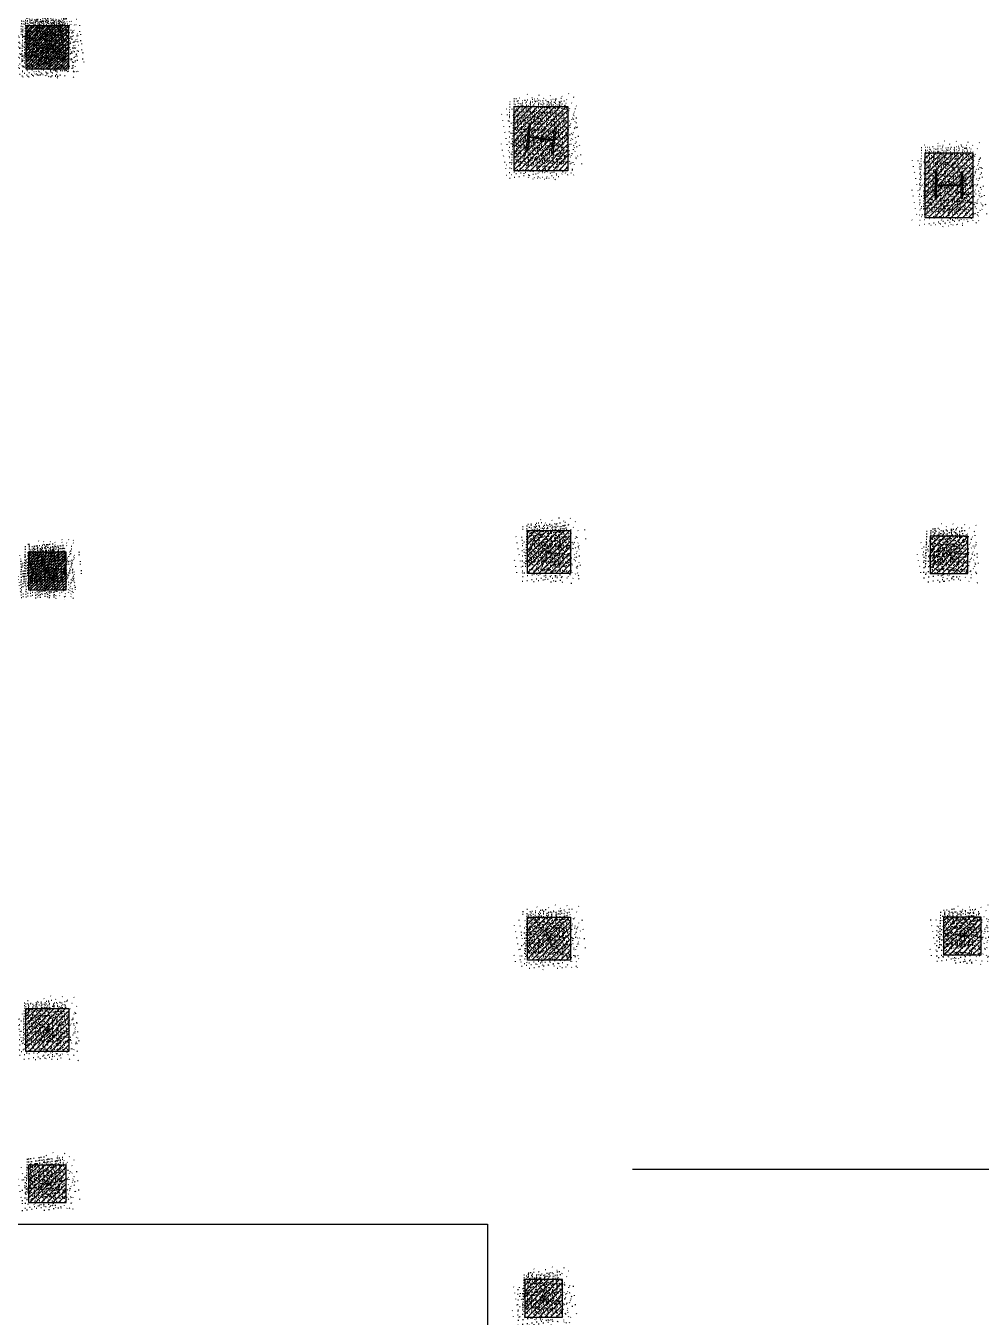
# Model space of a CAD drawing. Header units: inches. Extents: x 600420258 to 600616080, y 3473199424 to 3473292379.
# Drawn here: x 600472686 to 600490486, y 3473213471 to 3473237518 of the extents above; entities that cross this region are included whole.
import ezdxf
from ezdxf.xclip import XClip

# ---------------------------------------------------------------- set-up
doc = ezdxf.new("R2010")
doc.units = ezdxf.units.IN
doc.header["$MEASUREMENT"] = 0
doc.header["$XCLIPFRAME"] = 2
for name, color, linetype in [('SX-MALL-WALL-L-1F~2F$0$S-COLU', 30, 'Continuous'), ('SX-MALL-WALL-L-1F~2F$0$S-PATT-WALL', 83, 'Continuous'), ('SX-MALL-WALL-L-1F~2F$0$S-STEL', 111, 'Continuous'), ('SX-MALL-WALL-L-1F~2F$0$单形心', 4, 'Continuous')]:
    doc.layers.add(name, color=color, linetype=linetype)
pattern_1 = [(24.56816131876918, (600332848.5159376, 3473133887.589986), (-31.18316060756021, 68.21004687377882), []), (29.56816131876925, (600332848.5159376, 3473133887.589986), (97.53445422577846, -46.37920049590846), [11.24999999999976, -123.7499999999981]), (334.5681613187692, (600332848.5159376, 3473133887.589986), (19.8843977583576, 112.9961142864107), [8.999999999999757, -98.99999999999805]), (80.01956131876923, (600332856.6438087, 3473133883.725054), (117.4189029535321, 66.61682170576017), [9.5610285, -105.1713168]), (25.75236131876918, (600332858.9887226, 3473133915.702631), (141.3476152674957, -79.15081590010527), [16.87499999999999, -185.6249999999999]), (76.20376131876925, (600332870.7676862, 3473133909.106722), (182.3878362713222, 87.98253900728308), [14.3415432, -157.75695]), (330.7523613187692, (600332858.9887226, 3473133915.702631), (182.3877676118969, 87.98268144025063), [13.5, -148.4999999999999]), (0.5681613187692685, (600332870.4268485, 3473133903.438077), (62.82047321120105, -87.84980446922418), [11.25, -123.75]), (305.5681613187692, (600332870.4268485, 3473133903.438077), (72.17288940056437, 89.18848105901375), [8.999999999999998, -98.99999999999999]), (51.01956131876926, (600332875.6618834, 3473133896.117257), (134.9933625470349, 1.33857134020591), [9.5610285, -105.1713168]), (17.06816131876921, (600332848.5159376, 3473133887.589986), (19.14085714793764, 46.1558949392409), [0.7499999999999999, -97.79999999999998, 0.7499999999999999, -100.5, 0.7499999999999999, -99.37499999999999]), (347.0681613187692, (600332848.5159376, 3473133887.589986), (57.63084699394109, 41.66442757030211), [0.7499999999999999, -57.29999999999999, 0.7499999999999999, -95.54999999999998, 0.7499999999999999, -37.87499999999999]), (307.0681613187692, (600332817.170339, 3473133899.267141), (73.85474001336533, -31.12342331039777), [0.7499999999999849, -37.49999999999903, 0.7499999999999849, -116.9999999999981, 0.7499999999999849, -155.2499999999961]), (297.0681613187692, (600332803.1140169, 3473133904.503534), (87.2164167648191, -16.46683781742514), [0.7499999999999999, -48.74999999999999, 0.7499999999999999, -77.69999999999997, 0.7499999999999999, -110.25])]

# ---------------------------------------------------------------- blocks, each defined once
blk = doc.blocks.new('SX-MALL-WALL-L-1F~2F$0$BANWANG_XINGXIN')
at = {"color": 0}
for points in [[(0.7071067811865476, 0.7071067811865475), (-0.7071067811865477, -0.7071067811865475)], [(-0.7071067811865475, 0.7071067811865476), (0.7071067811865474, -0.7071067811865477)]]:
    blk.add_lwpolyline(points, dxfattribs=at)
blk = doc.blocks.new('SX-MALL-WALL-L-1F~2F')
at = {"layer": 'SX-MALL-WALL-L-1F~2F$0$S-PATT-WALL'}
h = blk.add_hatch(dxfattribs=at)
h.set_pattern_fill('钢筋混凝土', color=256, scale=15, pattern_type=2)
h.set_pattern_definition([(24.56816131876918, (600332419.1317552, 3473132734.971566), (-31.18316060756021, 68.21004687377882), []), (29.56816131876925, (600332419.1317552, 3473132734.971566), (97.53445422577846, -46.37920049590846), [11.25, -123.75]), (334.5681613187692, (600332419.1317552, 3473132734.971566), (19.88439775835759, 112.9961142864107), [9, -99]), (80.01956131876923, (600332427.2596264, 3473132731.106633), (117.4189029535321, 66.61682170576017), [9.5610285, -105.1713168]), (25.75236131876919, (600332429.6045402, 3473132763.08421), (141.3476152674957, -79.15081590010527), [16.87499999999951, -185.6249999999961]), (76.20376131876925, (600332441.3835039, 3473132756.488301), (182.3878362713222, 87.98253900728311), [14.3415432, -157.75695]), (330.7523613187692, (600332429.6045402, 3473132763.08421), (182.387767611897, 87.98268144025062), [13.49999999999975, -148.4999999999961]), (0.5681613187692669, (600332441.0426662, 3473132750.819656), (62.82047321120105, -87.84980446922418), [11.25, -123.75]), (305.5681613187692, (600332441.0426662, 3473132750.819656), (72.17288940056439, 89.18848105901375), [9, -99]), (51.01956131876926, (600332446.2777009, 3473132743.498836), (134.9933625470349, 1.33857134020591), [9.5610285, -105.1713168]), (17.06816131876921, (600332419.1317552, 3473132734.971566), (19.14085714793764, 46.15589493924091), [0.75, -97.8, 0.75, -100.5, 0.75, -99.375]), (347.0681613187692, (600332419.1317552, 3473132734.971566), (57.63084699394109, 41.66442757030211), [0.75, -57.3, 0.75, -95.55, 0.75, -37.875]), (307.0681613187692, (600332387.7861568, 3473132746.648721), (73.85474001336534, -31.12342331039777), [0.75, -37.5, 0.75, -117, 0.75, -155.25]), (297.0681613187692, (600332373.7298346, 3473132751.885113), (87.2164167648191, -16.46683781742514), [0.75, -48.75, 0.75, -77.69999999999999, 0.75, -110.25])])
h.paths.add_polyline_path([(600292039.7285115, 3473132123.030903), (600292319.0027766, 3473132872.70142), (600291569.3322592, 3473133151.975685), (600291290.0579939, 3473132402.305168)])
h = blk.add_hatch(dxfattribs=at)
h.set_pattern_fill('钢筋混凝土', color=256, scale=15, pattern_type=2)
h.set_pattern_definition(pattern_1)
h.paths.add_polyline_path([(600292039.7285113, 3473132123.030903), (600292319.0027766, 3473132872.701421), (600291569.3322592, 3473133151.975686), (600291290.0579938, 3473132402.305168)])
h = blk.add_hatch(dxfattribs=at)
h.set_pattern_fill('钢筋混凝土', color=256, scale=15, pattern_type=2)
h.set_pattern_definition([(24.56816131876918, (600332801.6615303, 3473133905.044628), (-31.18316060756021, 68.21004687377882), []), (29.56816131876925, (600332801.6615303, 3473133905.044628), (97.53445422577846, -46.37920049590846), [11.24999999999975, -123.749999999998]), (334.5681613187692, (600332801.6615303, 3473133905.044628), (19.8843977583576, 112.9961142864107), [8.999999999999755, -98.99999999999804]), (80.01956131876923, (600332809.7894014, 3473133901.179696), (117.4189029535321, 66.61682170576017), [9.5610285, -105.1713168]), (25.75236131876918, (600332812.1343153, 3473133933.157272), (141.3476152674957, -79.15081590010527), [16.87499999999999, -185.6249999999999]), (76.20376131876925, (600332823.9132789, 3473133926.561364), (182.3878362713222, 87.98253900728308), [14.3415432, -157.75695]), (330.7523613187692, (600332812.1343153, 3473133933.157272), (182.3877676118969, 87.98268144025063), [13.5, -148.4999999999999]), (0.5681613187692685, (600332823.5724412, 3473133920.892719), (62.82047321120105, -87.84980446922418), [11.25, -123.75]), (305.5681613187692, (600332823.5724412, 3473133920.892719), (72.17288940056437, 89.18848105901375), [8.999999999999998, -98.99999999999999]), (51.01956131876926, (600332828.807476, 3473133913.571899), (134.9933625470349, 1.33857134020591), [9.5610285, -105.1713168]), (17.06816131876921, (600332801.6615303, 3473133905.044628), (19.14085714793764, 46.1558949392409), [0.7499999999999999, -97.79999999999998, 0.7499999999999999, -100.5, 0.7499999999999999, -99.37499999999999]), (347.0681613187692, (600332801.6615303, 3473133905.044628), (57.63084699394109, 41.66442757030211), [0.7499999999999999, -57.29999999999999, 0.7499999999999999, -95.54999999999998, 0.7499999999999999, -37.87499999999999]), (307.0681613187692, (600332770.3159317, 3473133916.721783), (73.85474001336533, -31.12342331039777), [0.7499999999999848, -37.49999999999903, 0.7499999999999848, -116.9999999999981, 0.7499999999999848, -155.2499999999961]), (297.0681613187692, (600332756.2596096, 3473133921.958176), (87.2164167648191, -16.46683781742514), [0.7499999999999999, -48.74999999999999, 0.7499999999999999, -77.69999999999997, 0.7499999999999999, -110.25])])
h.paths.add_polyline_path([(600299573.0564048, 3473128569.226267), (600300510.1445487, 3473128220.133436), (600300091.233151, 3473127095.627661), (600299154.1450073, 3473127444.720491)])
h = blk.add_hatch(dxfattribs=at)
h.set_pattern_fill('钢筋混凝土', color=256, scale=15, pattern_type=2)
h.set_pattern_definition([(24.56816128167565, (600321560.2021415, 3473141614.162301), (-31.1831605634007, 68.21004689396696), []), (29.56816128167563, (600321560.2021415, 3473141614.162301), (97.53445419575236, -46.37920055905273), [11.25, -123.75]), (334.5681612816756, (600321560.2021415, 3473141614.162301), (19.88439783151182, 112.9961142735374), [9, -99]), (80.01956128167562, (600321568.3300127, 3473141610.297369), (117.4189029966602, 66.61682162974262), [9.561028499999756, -105.171316799998]), (25.75236128167566, (600321570.6749265, 3473141642.274945), (141.347615216253, -79.1508159916144), [16.875, -185.625]), (76.20376128167564, (600321582.4538902, 3473141635.679037), (182.3878363282824, 87.98253888920438), [14.3415432, -157.75695]), (330.7523612816757, (600321570.6749265, 3473141642.274945), (182.3877676688574, 87.98268132217193), [13.5, -148.5]), (0.5681612816756587, (600321582.1130525, 3473141630.010392), (62.82047315432666, -87.84980450989445), [11.25, -123.75]), (305.5681612816756, (600321582.1130525, 3473141630.010392), (72.17288945830543, 89.18848101228869), [9, -99]), (51.01956128167564, (600321587.3480872, 3473141622.689571), (134.9933625479015, 1.338571252810574), [9.5610285, -105.1713168]), (17.06816128167568, (600321560.2021415, 3473141614.162301), (19.14085717781919, 46.15589492684903), [0.75, -97.8, 0.75, -100.5, 0.75, -99.375]), (347.0681612816757, (600321560.2021415, 3473141614.162301), (57.63084702091484, 41.66442753299162), [0.75, -57.3, 0.75, -95.55, 0.75, -37.875]), (307.0681612816757, (600321528.8565431, 3473141625.839456), (73.8547399932159, -31.12342335821168), [0.75, -37.5, 0.75, -117, 0.75, -155.25]), (297.0681612816757, (600321514.8002208, 3473141631.075849), (87.2164167541584, -16.46683787388947), [0.75, -48.75, 0.75, -77.69999999999999, 0.75, -110.25])])
h.paths.add_polyline_path([(600306862.4968268, 3473123644.599838), (600307281.4082245, 3473124769.105615), (600306438.0288928, 3473125083.289163), (600306019.1174951, 3473123958.783388)])
h = blk.add_hatch(dxfattribs=at)
h.set_pattern_fill('钢筋混凝土', color=256, scale=15, pattern_type=2)
h.set_pattern_definition([(24.56816131876918, (600332726.3334522, 3473133559.609151), (-31.18316060756021, 68.21004687377882), []), (29.56816131876925, (600332726.3334522, 3473133559.609151), (97.53445422577846, -46.37920049590846), [11.25, -123.75]), (334.5681613187692, (600332726.3334522, 3473133559.609151), (19.88439775835759, 112.9961142864107), [9, -99]), (80.01956131876923, (600332734.4613234, 3473133555.744218), (117.4189029535321, 66.61682170576017), [9.5610285, -105.1713168]), (25.75236131876919, (600332736.8062372, 3473133587.721795), (141.3476152674957, -79.15081590010527), [16.87499999999951, -185.624999999996]), (76.20376131876925, (600332748.5852009, 3473133581.125886), (182.3878362713222, 87.98253900728311), [14.3415432, -157.75695]), (330.7523613187692, (600332736.8062372, 3473133587.721795), (182.387767611897, 87.98268144025062), [13.49999999999975, -148.499999999996]), (0.5681613187692669, (600332748.2443632, 3473133575.457242), (62.82047321120105, -87.84980446922418), [11.25, -123.75]), (305.5681613187692, (600332748.2443632, 3473133575.457242), (72.17288940056439, 89.18848105901375), [9, -99]), (51.01956131876926, (600332753.4793979, 3473133568.136421), (134.9933625470349, 1.33857134020591), [9.5610285, -105.1713168]), (17.06816131876921, (600332726.3334522, 3473133559.609151), (19.14085714793764, 46.15589493924091), [0.75, -97.8, 0.75, -100.5, 0.75, -99.375]), (347.0681613187692, (600332726.3334522, 3473133559.609151), (57.63084699394109, 41.66442757030211), [0.75, -57.3, 0.75, -95.55, 0.75, -37.875]), (307.0681613187692, (600332694.9878538, 3473133571.286306), (73.85474001336534, -31.12342331039777), [0.75, -37.5, 0.75, -117, 0.75, -155.25]), (297.0681613187692, (600332680.9315315, 3473133576.522698), (87.2164167648191, -16.46683781742514), [0.75, -48.75, 0.75, -77.69999999999999, 0.75, -110.25])])
h.paths.add_polyline_path([(600288606.5348943, 3473123050.358087), (600288850.8998764, 3473123706.31979), (600288194.9381735, 3473123950.684772), (600287950.5731914, 3473123294.723069)])
h = blk.add_hatch(dxfattribs=at)
h.set_pattern_fill('钢筋混凝土', color=256, scale=15, pattern_type=2)
h.set_pattern_definition([(24.56816131876918, (600332743.788088, 3473133606.463542), (-31.18316060756021, 68.21004687377882), []), (29.56816131876925, (600332743.788088, 3473133606.463542), (97.53445422577846, -46.37920049590846), [11.24999999999975, -123.749999999998]), (334.5681613187692, (600332743.788088, 3473133606.463542), (19.8843977583576, 112.9961142864107), [8.999999999999755, -98.99999999999804]), (80.01956131876923, (600332751.9159591, 3473133602.59861), (117.4189029535321, 66.61682170576017), [9.5610285, -105.1713168]), (25.75236131876918, (600332754.260873, 3473133634.576187), (141.3476152674957, -79.15081590010527), [16.87499999999999, -185.6249999999999]), (76.20376131876925, (600332766.0398366, 3473133627.980278), (182.3878362713222, 87.98253900728308), [14.3415432, -157.75695]), (330.7523613187692, (600332754.260873, 3473133634.576187), (182.3877676118969, 87.98268144025063), [13.5, -148.4999999999999]), (0.5681613187692685, (600332765.6989989, 3473133622.311633), (62.82047321120105, -87.84980446922418), [11.25, -123.75]), (305.5681613187692, (600332765.6989989, 3473133622.311633), (72.17288940056437, 89.18848105901375), [8.999999999999998, -98.99999999999999]), (51.01956131876926, (600332770.9340338, 3473133614.990813), (134.9933625470349, 1.33857134020591), [9.5610285, -105.1713168]), (17.06816131876921, (600332743.788088, 3473133606.463542), (19.14085714793764, 46.1558949392409), [0.7499999999999999, -97.79999999999998, 0.7499999999999999, -100.5, 0.7499999999999999, -99.37499999999999]), (347.0681613187692, (600332743.788088, 3473133606.463542), (57.63084699394109, 41.66442757030211), [0.7499999999999999, -57.29999999999999, 0.7499999999999999, -95.54999999999998, 0.7499999999999999, -37.87499999999999]), (307.0681613187692, (600332712.4424894, 3473133618.140697), (73.85474001336533, -31.12342331039777), [0.7499999999999848, -37.49999999999903, 0.7499999999999848, -116.9999999999981, 0.7499999999999848, -155.2499999999961]), (297.0681613187692, (600332698.3861673, 3473133623.37709), (87.2164167648191, -16.46683781742514), [0.7499999999999999, -48.74999999999999, 0.7499999999999999, -77.69999999999997, 0.7499999999999999, -110.25])])
h.paths.add_polyline_path([(600288606.5348945, 3473123050.358088), (600288850.8998764, 3473123706.31979), (600288194.9381734, 3473123950.684772), (600287950.5731913, 3473123294.72307)])
h = blk.add_hatch(dxfattribs=at)
h.set_pattern_fill('钢筋混凝土', color=256, scale=15, pattern_type=2)
h.set_pattern_definition([(24.56816128167565, (600321561.9476058, 3473141618.847742), (-31.1831605634007, 68.21004689396696), []), (29.56816128167563, (600321561.9476058, 3473141618.847742), (97.53445419575236, -46.37920055905273), [11.25, -123.75]), (334.5681612816756, (600321561.9476058, 3473141618.847742), (19.88439783151182, 112.9961142735374), [9, -99]), (80.01956128167562, (600321570.075477, 3473141614.982809), (117.4189029966602, 66.61682162974262), [9.561028499999757, -105.1713167999981]), (25.75236128167566, (600321572.4203908, 3473141646.960386), (141.347615216253, -79.1508159916144), [16.875, -185.625]), (76.20376128167564, (600321584.1993545, 3473141640.364477), (182.3878363282824, 87.98253888920438), [14.3415432, -157.75695]), (330.7523612816757, (600321572.4203908, 3473141646.960386), (182.3877676688574, 87.98268132217193), [13.5, -148.5]), (0.5681612816756587, (600321583.8585168, 3473141634.695832), (62.82047315432666, -87.84980450989445), [11.25, -123.75]), (305.5681612816756, (600321583.8585168, 3473141634.695832), (72.17288945830543, 89.18848101228869), [9, -99]), (51.01956128167564, (600321589.0935515, 3473141627.375012), (134.9933625479015, 1.338571252810574), [9.5610285, -105.1713168]), (17.06816128167568, (600321561.9476058, 3473141618.847742), (19.14085717781919, 46.15589492684903), [0.75, -97.8, 0.75, -100.5, 0.75, -99.375]), (347.0681612816757, (600321561.9476058, 3473141618.847742), (57.63084702091484, 41.66442753299162), [0.75, -57.3, 0.75, -95.55, 0.75, -37.875]), (307.0681612816757, (600321530.6020074, 3473141630.524897), (73.8547399932159, -31.12342335821168), [0.75, -37.5, 0.75, -117, 0.75, -155.25]), (297.0681612816757, (600321516.5456852, 3473141635.761289), (87.2164167541584, -16.46683787388947), [0.75, -48.75, 0.75, -77.69999999999999, 0.75, -110.25])])
h.paths.add_polyline_path([(600297049.4950687, 3473121078.956692), (600297799.1655859, 3473120799.682428), (600297519.8913212, 3473120050.011911), (600296770.2208036, 3473120329.286178)])
h = blk.add_hatch(dxfattribs=at)
h.set_pattern_fill('钢筋混凝土', color=256, scale=15, pattern_type=2)
h.set_pattern_definition([(24.56816131876918, (600332935.7891504, 3473134121.862035), (-31.18316060756021, 68.21004687377882), []), (29.56816131876925, (600332935.7891504, 3473134121.862035), (97.53445422577846, -46.37920049590846), [11.25, -123.75]), (334.5681613187692, (600332935.7891504, 3473134121.862035), (19.88439775835759, 112.9961142864107), [9, -99]), (80.01956131876923, (600332943.9170215, 3473134117.997102), (117.4189029535321, 66.61682170576017), [9.5610285, -105.1713168]), (25.75236131876919, (600332946.2619354, 3473134149.974679), (141.3476152674957, -79.15081590010527), [16.87499999999951, -185.624999999996]), (76.20376131876925, (600332958.040899, 3473134143.37877), (182.3878362713222, 87.98253900728311), [14.3415432, -157.75695]), (330.7523613187692, (600332946.2619354, 3473134149.974679), (182.387767611897, 87.98268144025062), [13.49999999999975, -148.499999999996]), (0.5681613187692669, (600332957.7000613, 3473134137.710125), (62.82047321120105, -87.84980446922418), [11.25, -123.75]), (305.5681613187692, (600332957.7000613, 3473134137.710125), (72.17288940056439, 89.18848105901375), [9, -99]), (51.01956131876926, (600332962.935096, 3473134130.389305), (134.9933625470349, 1.33857134020591), [9.5610285, -105.1713168]), (17.06816131876921, (600332935.7891504, 3473134121.862035), (19.14085714793764, 46.15589493924091), [0.75, -97.8, 0.75, -100.5, 0.75, -99.375]), (347.0681613187692, (600332935.7891504, 3473134121.862035), (57.63084699394109, 41.66442757030211), [0.75, -57.3, 0.75, -95.55, 0.75, -37.875]), (307.0681613187692, (600332904.4435519, 3473134133.53919), (73.85474001336534, -31.12342331039777), [0.75, -37.5, 0.75, -117, 0.75, -155.25]), (297.0681613187692, (600332890.3872297, 3473134138.775582), (87.2164167648191, -16.46683781742514), [0.75, -48.75, 0.75, -77.69999999999999, 0.75, -110.25])])
h.paths.add_polyline_path([(600304454.3436077, 3473117466.72495), (600304698.7085898, 3473118122.686653), (600304042.7468868, 3473118367.051635), (600303798.3819048, 3473117711.089932)])
h = blk.add_hatch(dxfattribs=at)
h.set_pattern_fill('钢筋混凝土', color=256, scale=15, pattern_type=2)
h.set_pattern_definition([(24.56816131876918, (600332935.7891504, 3473134121.862035), (-31.18316060756021, 68.21004687377882), []), (29.56816131876925, (600332935.7891504, 3473134121.862035), (97.53445422577846, -46.37920049590846), [11.24999999999975, -123.749999999998]), (334.5681613187692, (600332935.7891504, 3473134121.862035), (19.8843977583576, 112.9961142864107), [8.999999999999753, -98.99999999999802]), (80.01956131876923, (600332943.9170215, 3473134117.997103), (117.4189029535321, 66.61682170576017), [9.5610285, -105.1713168]), (25.75236131876918, (600332946.2619354, 3473134149.974679), (141.3476152674957, -79.15081590010527), [16.87499999999999, -185.6249999999999]), (76.20376131876925, (600332958.040899, 3473134143.378771), (182.3878362713222, 87.98253900728308), [14.3415432, -157.75695]), (330.7523613187692, (600332946.2619354, 3473134149.974679), (182.3877676118969, 87.98268144025063), [13.5, -148.4999999999999]), (0.5681613187692685, (600332957.7000613, 3473134137.710125), (62.82047321120105, -87.84980446922418), [11.25, -123.75]), (305.5681613187692, (600332957.7000613, 3473134137.710125), (72.17288940056437, 89.18848105901375), [8.999999999999998, -98.99999999999999]), (51.01956131876926, (600332962.9350961, 3473134130.389306), (134.9933625470349, 1.33857134020591), [9.5610285, -105.1713168]), (17.06816131876921, (600332935.7891504, 3473134121.862035), (19.14085714793764, 46.1558949392409), [0.7499999999999999, -97.79999999999998, 0.7499999999999999, -100.5, 0.7499999999999999, -99.37499999999999]), (347.0681613187692, (600332935.7891504, 3473134121.862035), (57.63084699394109, 41.66442757030211), [0.7499999999999999, -57.29999999999999, 0.7499999999999999, -95.54999999999998, 0.7499999999999999, -37.87499999999999]), (307.0681613187692, (600332904.4435518, 3473134133.53919), (73.85474001336533, -31.12342331039777), [0.7499999999999847, -37.49999999999902, 0.7499999999999847, -116.999999999998, 0.7499999999999847, -155.2499999999961]), (297.0681613187692, (600332890.3872297, 3473134138.775582), (87.2164167648191, -16.46683781742514), [0.7499999999999999, -48.74999999999999, 0.7499999999999999, -77.69999999999997, 0.7499999999999999, -110.25])])
h.paths.add_polyline_path([(600304454.3436079, 3473117466.724951), (600304698.7085898, 3473118122.686653), (600304042.7468867, 3473118367.051636), (600303798.3819046, 3473117711.089932)])
h = blk.add_hatch(dxfattribs=at)
h.set_pattern_fill('钢筋混凝土', color=256, scale=15, pattern_type=2)
h.set_pattern_definition(pattern_1)
h.paths.add_polyline_path([(600285180.7946976, 3473116002.890165), (600285930.465215, 3473115723.615902), (600285651.1909488, 3473114973.945385), (600284901.5204321, 3473115253.219649)])
h = blk.add_hatch(dxfattribs=at)
h.set_pattern_fill('钢筋混凝土', color=256, scale=15, pattern_type=2)
h.set_pattern_definition([(24.56816131876918, (600332895.370345, 3473133870.135345), (-31.18316060756021, 68.21004687377882), []), (29.56816131876925, (600332895.370345, 3473133870.135345), (97.53445422577846, -46.37920049590846), [11.24999999999975, -123.749999999998]), (334.5681613187692, (600332895.370345, 3473133870.135345), (19.8843977583576, 112.9961142864107), [8.999999999999755, -98.99999999999804]), (80.01956131876923, (600332903.4982162, 3473133866.270413), (117.4189029535321, 66.61682170576017), [9.5610285, -105.1713168]), (25.75236131876918, (600332905.84313, 3473133898.24799), (141.3476152674957, -79.15081590010527), [16.87499999999999, -185.6249999999999]), (76.20376131876925, (600332917.6220937, 3473133891.652081), (182.3878362713222, 87.98253900728308), [14.3415432, -157.75695]), (330.7523613187692, (600332905.84313, 3473133898.24799), (182.3877676118969, 87.98268144025063), [13.5, -148.4999999999999]), (0.5681613187692685, (600332917.281256, 3473133885.983436), (62.82047321120105, -87.84980446922418), [11.25, -123.75]), (305.5681613187692, (600332917.281256, 3473133885.983436), (72.17288940056437, 89.18848105901375), [8.999999999999998, -98.99999999999999]), (51.01956131876926, (600332922.5162908, 3473133878.662616), (134.9933625470349, 1.33857134020591), [9.5610285, -105.1713168]), (17.06816131876921, (600332895.370345, 3473133870.135345), (19.14085714793764, 46.1558949392409), [0.7499999999999999, -97.79999999999998, 0.7499999999999999, -100.5, 0.7499999999999999, -99.37499999999999]), (347.0681613187692, (600332895.370345, 3473133870.135345), (57.63084699394109, 41.66442757030211), [0.7499999999999999, -57.29999999999999, 0.7499999999999999, -95.54999999999998, 0.7499999999999999, -37.87499999999999]), (307.0681613187692, (600332864.0247464, 3473133881.8125), (73.85474001336533, -31.12342331039777), [0.7499999999999848, -37.49999999999903, 0.7499999999999848, -116.9999999999981, 0.7499999999999848, -155.2499999999961]), (297.0681613187692, (600332849.9684243, 3473133887.048893), (87.2164167648191, -16.46683781742514), [0.7499999999999999, -48.74999999999999, 0.7499999999999999, -77.69999999999997, 0.7499999999999999, -110.25])])
h.paths.add_polyline_path([(600294536.0266834, 3473114331.922038), (600295285.6972002, 3473114052.647776), (600295006.4229354, 3473113302.977257), (600294256.7524183, 3473113582.251522)])
h = blk.add_hatch(dxfattribs=at)
h.set_pattern_fill('钢筋混凝土', color=256, scale=15, pattern_type=2)
h.set_pattern_definition([(24.56816131876918, (600332817.0975833, 3473133803.252053), (-31.18316060756021, 68.21004687377882), []), (29.56816131876925, (600332817.0975833, 3473133803.252053), (97.53445422577846, -46.37920049590846), [11.25, -123.75]), (334.5681613187692, (600332817.0975833, 3473133803.252053), (19.88439775835759, 112.9961142864107), [9, -99]), (80.01956131876923, (600332825.2254544, 3473133799.387121), (117.4189029535321, 66.61682170576017), [9.5610285, -105.1713168]), (25.75236131876919, (600332827.5703683, 3473133831.364697), (141.3476152674957, -79.15081590010527), [16.87499999999951, -185.624999999996]), (76.20376131876925, (600332839.349332, 3473133824.768789), (182.3878362713222, 87.98253900728311), [14.3415432, -157.75695]), (330.7523613187692, (600332827.5703683, 3473133831.364697), (182.387767611897, 87.98268144025062), [13.49999999999975, -148.499999999996]), (0.5681613187692669, (600332839.0084943, 3473133819.100144), (62.82047321120105, -87.84980446922418), [11.25, -123.75]), (305.5681613187692, (600332839.0084943, 3473133819.100144), (72.17288940056439, 89.18848105901375), [9, -99]), (51.01956131876926, (600332844.243529, 3473133811.779324), (134.9933625470349, 1.33857134020591), [9.5610285, -105.1713168]), (17.06816131876921, (600332817.0975833, 3473133803.252053), (19.14085714793764, 46.15589493924091), [0.75, -97.8, 0.75, -100.5, 0.75, -99.375]), (347.0681613187692, (600332817.0975833, 3473133803.252053), (57.63084699394109, 41.66442757030211), [0.75, -57.3, 0.75, -95.55, 0.75, -37.875]), (307.0681613187692, (600332785.7519848, 3473133814.929208), (73.85474001336534, -31.12342331039777), [0.75, -37.5, 0.75, -117, 0.75, -155.25]), (297.0681613187692, (600332771.6956626, 3473133820.165601), (87.2164167648191, -16.46683781742514), [0.75, -48.75, 0.75, -77.69999999999999, 0.75, -110.25])])
h.paths.add_polyline_path([(600284622.333297, 3473112355.357351), (600284866.698279, 3473113011.319054), (600284210.7365762, 3473113255.684036), (600283966.3715942, 3473112599.722333)])
h = blk.add_hatch(dxfattribs=at)
h.set_pattern_fill('钢筋混凝土', color=256, scale=15, pattern_type=2)
h.set_pattern_definition([(24.56816131876918, (600333035.9335669, 3473133817.77142), (-31.18316060756021, 68.21004687377882), []), (29.56816131876925, (600333035.9335669, 3473133817.77142), (97.53445422577846, -46.37920049590846), [11.25, -123.75]), (334.5681613187692, (600333035.9335669, 3473133817.77142), (19.88439775835759, 112.9961142864107), [9, -99]), (80.01956131876923, (600333044.0614381, 3473133813.906487), (117.4189029535321, 66.61682170576017), [9.5610285, -105.1713168]), (25.75236131876919, (600333046.4063519, 3473133845.884064), (141.3476152674957, -79.15081590010527), [16.87499999999951, -185.6249999999961]), (76.20376131876925, (600333058.1853156, 3473133839.288156), (182.3878362713222, 87.98253900728311), [14.3415432, -157.75695]), (330.7523613187692, (600333046.4063519, 3473133845.884064), (182.387767611897, 87.98268144025062), [13.49999999999975, -148.4999999999961]), (0.5681613187692669, (600333057.8444779, 3473133833.619511), (62.82047321120105, -87.84980446922418), [11.25, -123.75]), (305.5681613187692, (600333057.8444779, 3473133833.619511), (72.17288940056439, 89.18848105901375), [9, -99]), (51.01956131876926, (600333063.0795126, 3473133826.29869), (134.9933625470349, 1.33857134020591), [9.5610285, -105.1713168]), (17.06816131876921, (600333035.9335669, 3473133817.77142), (19.14085714793764, 46.15589493924091), [0.75, -97.8, 0.75, -100.5, 0.75, -99.375]), (347.0681613187692, (600333035.9335669, 3473133817.77142), (57.63084699394109, 41.66442757030211), [0.75, -57.3, 0.75, -95.55, 0.75, -37.875]), (307.0681613187692, (600333004.5879685, 3473133829.448575), (73.85474001336534, -31.12342331039777), [0.75, -37.5, 0.75, -117, 0.75, -155.25]), (297.0681613187692, (600332990.5316463, 3473133834.684968), (87.2164167648191, -16.46683781742514), [0.75, -48.75, 0.75, -77.69999999999999, 0.75, -110.25])])
h.paths.add_polyline_path([(600302210.0565329, 3473110726.125887), (600302454.421515, 3473111382.08759), (600301798.4598122, 3473111626.452572), (600301554.09483, 3473110970.490869)])
h = blk.add_hatch(dxfattribs=at)
h.set_pattern_fill('钢筋混凝土', color=256, scale=15, pattern_type=2)
h.set_pattern_definition([(24.56816131876918, (600333035.9335669, 3473133817.77142), (-31.18316060756021, 68.21004687377882), []), (29.56816131876925, (600333035.9335669, 3473133817.77142), (97.53445422577846, -46.37920049590846), [11.24999999999975, -123.749999999998]), (334.5681613187692, (600333035.9335669, 3473133817.77142), (19.8843977583576, 112.9961142864107), [8.999999999999755, -98.99999999999804]), (80.01956131876923, (600333044.0614381, 3473133813.906488), (117.4189029535321, 66.61682170576017), [9.5610285, -105.1713168]), (25.75236131876918, (600333046.4063519, 3473133845.884064), (141.3476152674957, -79.15081590010527), [16.87499999999999, -185.6249999999999]), (76.20376131876925, (600333058.1853156, 3473133839.288156), (182.3878362713222, 87.98253900728308), [14.3415432, -157.75695]), (330.7523613187692, (600333046.4063519, 3473133845.884064), (182.3877676118969, 87.98268144025063), [13.5, -148.4999999999999]), (0.5681613187692685, (600333057.8444779, 3473133833.619511), (62.82047321120105, -87.84980446922418), [11.25, -123.75]), (305.5681613187692, (600333057.8444779, 3473133833.619511), (72.17288940056437, 89.18848105901375), [8.999999999999998, -98.99999999999999]), (51.01956131876926, (600333063.0795127, 3473133826.298691), (134.9933625470349, 1.33857134020591), [9.5610285, -105.1713168]), (17.06816131876921, (600333035.9335669, 3473133817.77142), (19.14085714793764, 46.1558949392409), [0.7499999999999999, -97.79999999999998, 0.7499999999999999, -100.5, 0.7499999999999999, -99.37499999999999]), (347.0681613187692, (600333035.9335669, 3473133817.77142), (57.63084699394109, 41.66442757030211), [0.7499999999999999, -57.29999999999999, 0.7499999999999999, -95.54999999999998, 0.7499999999999999, -37.87499999999999]), (307.0681613187692, (600333004.5879683, 3473133829.448575), (73.85474001336533, -31.12342331039777), [0.7499999999999848, -37.49999999999903, 0.7499999999999848, -116.9999999999981, 0.7499999999999848, -155.2499999999961]), (297.0681613187692, (600332990.5316463, 3473133834.684968), (87.2164167648191, -16.46683781742514), [0.7499999999999999, -48.74999999999999, 0.7499999999999999, -77.69999999999997, 0.7499999999999999, -110.25])])
h.paths.add_polyline_path([(600302210.0565329, 3473110726.125887), (600302454.4215149, 3473111382.08759), (600301798.459812, 3473111626.452572), (600301554.09483, 3473110970.490869)])
h = blk.add_hatch(dxfattribs=at)
h.set_pattern_fill('钢筋混凝土', color=256, scale=15, pattern_type=2)
h.set_pattern_definition([(24.56816131876918, (600333557.7676542, 3473133356.589042), (-31.18316060756021, 68.21004687377882), []), (29.56816131876925, (600333557.7676542, 3473133356.589042), (97.53445422577846, -46.37920049590846), [11.25, -123.75]), (334.5681613187692, (600333557.7676542, 3473133356.589042), (19.88439775835759, 112.9961142864107), [9, -99]), (80.01956131876923, (600333565.8955253, 3473133352.72411), (117.4189029535321, 66.61682170576017), [9.5610285, -105.1713168]), (25.75236131876919, (600333568.2404392, 3473133384.701686), (141.3476152674957, -79.15081590010527), [16.8749999999995, -185.624999999996]), (76.20376131876925, (600333580.0194029, 3473133378.105778), (182.3878362713222, 87.98253900728311), [14.3415432, -157.75695]), (330.7523613187692, (600333568.2404392, 3473133384.701686), (182.387767611897, 87.98268144025062), [13.49999999999975, -148.499999999996]), (0.5681613187692669, (600333579.6785651, 3473133372.437133), (62.82047321120105, -87.84980446922418), [11.25, -123.75]), (305.5681613187692, (600333579.6785651, 3473133372.437133), (72.17288940056439, 89.18848105901375), [9, -99]), (51.01956131876926, (600333584.9135998, 3473133365.116313), (134.9933625470349, 1.33857134020591), [9.5610285, -105.1713168]), (17.06816131876921, (600333557.7676542, 3473133356.589042), (19.14085714793764, 46.15589493924091), [0.75, -97.8, 0.75, -100.5, 0.75, -99.375]), (347.0681613187692, (600333557.7676542, 3473133356.589042), (57.63084699394109, 41.66442757030211), [0.75, -57.3, 0.75, -95.55, 0.75, -37.875]), (307.0681613187692, (600333526.4220557, 3473133368.266197), (73.85474001336534, -31.12342331039777), [0.75, -37.5, 0.75, -117, 0.75, -155.25]), (297.0681613187692, (600333512.3657335, 3473133373.50259), (87.2164167648191, -16.46683781742514), [0.75, -48.75, 0.75, -77.69999999999999, 0.75, -110.25])])
h.paths.add_polyline_path([(600292545.5662668, 3473107126.856124), (600292789.9312489, 3473107782.817827), (600292133.969546, 3473108027.182809), (600291889.604564, 3473107371.221106)])
at = {"layer": 'SX-MALL-WALL-L-1F~2F$0$S-COLU'}
for points in [[(600292039.7285115, 3473132123.030903), (600292319.0027766, 3473132872.70142), (600291569.3322592, 3473133151.975685), (600291290.0579939, 3473132402.305168)], [(600299573.0564048, 3473128569.226267), (600300510.1445487, 3473128220.133436), (600300091.233151, 3473127095.627661), (600299154.1450073, 3473127444.720491)], [(600306862.4968268, 3473123644.599838), (600307281.4082245, 3473124769.105615), (600306438.0288928, 3473125083.289163), (600306019.1174951, 3473123958.783388)], [(600288606.5348943, 3473123050.358087), (600288850.8998764, 3473123706.31979), (600288194.9381735, 3473123950.684772), (600287950.5731914, 3473123294.723069)], [(600297049.4950687, 3473121078.956692), (600297799.1655859, 3473120799.682428), (600297519.8913212, 3473120050.011911), (600296770.2208036, 3473120329.286178)], [(600304454.3436077, 3473117466.72495), (600304698.7085898, 3473118122.686653), (600304042.7468868, 3473118367.051635), (600303798.3819048, 3473117711.089932)], [(600285180.7946976, 3473116002.890165), (600285930.465215, 3473115723.615902), (600285651.1909488, 3473114973.945385), (600284901.5204321, 3473115253.219649)], [(600294536.0266834, 3473114331.922038), (600295285.6972002, 3473114052.647776), (600295006.4229354, 3473113302.977257), (600294256.7524183, 3473113582.251522)], [(600284622.333297, 3473112355.357351), (600284866.698279, 3473113011.319054), (600284210.7365762, 3473113255.684036), (600283966.3715942, 3473112599.722333)], [(600302210.0565329, 3473110726.125887), (600302454.421515, 3473111382.08759), (600301798.4598122, 3473111626.452572), (600301554.09483, 3473110970.490869)], [(600292545.5662668, 3473107126.856124), (600292789.9312489, 3473107782.817827), (600292133.969546, 3473108027.182809), (600291889.604564, 3473107371.221106)]]:
    blk.add_lwpolyline(points, close=True, dxfattribs=at)
at = {"layer": 'SX-MALL-WALL-L-1F~2F$0$S-STEL', "color": 1}
for points in [[(600299726.3435982, 3473128169.778576), (600299744.0697098, 3473128160.516559), (600299632.9255013, 3473127947.803219), (600300040.6260693, 3473127734.77682), (600300151.7702827, 3473127947.490157), (600300169.4963896, 3473127938.228142), (600299937.9459662, 3473127495.075346), (600299920.2198434, 3473127504.337368), (600300031.3640518, 3473127717.050707), (600299623.6634843, 3473127930.077107), (600299512.5192759, 3473127717.363769), (600299494.7931643, 3473127726.625785)], [(600306503.2640305, 3473124685.489745), (600306522.0057932, 3473124678.507889), (600306438.2235137, 3473124453.606733), (600306869.284061, 3473124293.024031), (600306953.0663459, 3473124517.925184), (600306971.8081038, 3473124510.943329), (600306797.2616993, 3473124042.399252), (600306778.5199246, 3473124049.381113), (600306862.3022044, 3473124274.282268), (600306431.2416574, 3473124434.864971), (600306347.4593778, 3473124209.963816), (600306328.7176149, 3473124216.945672)]]:
    blk.add_lwpolyline(points, close=True, dxfattribs=at)
at = {"layer": 'SX-MALL-WALL-L-1F~2F$0$单形心', "xscale": 50, "yscale": 50, "zscale": 50}
for p in [(600291804.5303853, 3473132637.503294), (600288400.7365339, 3473123500.52143), (600297284.6931951, 3473120564.484302), (600304248.5452473, 3473117916.888293), (600285415.9928235, 3473115488.417775), (600294771.2248094, 3473113817.449648), (600284416.5349367, 3473112805.520693), (600302004.2581725, 3473111176.28923), (600292339.7679064, 3473107577.019466)]:
    blk.add_blockref('SX-MALL-WALL-L-1F~2F$0$BANWANG_XINGXIN', p, dxfattribs=at)
at = {"layer": 'SX-MALL-WALL-L-1F~2F$0$单形心', "color": 1, "xscale": 50, "yscale": 50, "zscale": 50}
for p in [(600299832.1447768, 3473127832.426964), (600306650.2628602, 3473124363.944501)]:
    blk.add_blockref('SX-MALL-WALL-L-1F~2F$0$BANWANG_XINGXIN', p, dxfattribs=at)

msp = doc.modelspace()

# ---------------------------------------------------------------- block references
ref = msp.add_blockref('SX-MALL-WALL-L-1F~2F', (1250392458.527329, 9048125.682563305), dxfattribs=dict(rotation=20.43183869077545))
XClip(ref).set_block_clipping_path([(600349769.7341375, 3473074679.418533), (600357001.7302529, 3473071985.287766), (600356499.8725733, 3473070638.124951), (600359302.5086629, 3473069594.060767), (600362345.1765132, 3473077761.653201), (600381551.4312518, 3473070606.759726), (600391553.7259278, 3473066880.611454), (600387749.827644, 3473056669.608357), (600391632.1759799, 3473055223.319679), (600395635.5522461, 3473065969.791956), (600406982.2408491, 3473061742.817497), (600403058.8006672, 3473051210.921831), (600412723.2437257, 3473047610.6332), (600445093.3740637, 3473134503.466942), (600393055.2444371, 3473153889.197227), (600387463.4997383, 3473138878.984498), (600380158.3525343, 3473141600.366193), (600382830.751978, 3473148774.027779), (600388210.8522022, 3473146769.782572), (600390696.2253517, 3473153441.399696), (600277474.697425, 3473195619.741203), (600273446.9822528, 3473184807.934726), (600257129.111771, 3473190886.82031), (600241575.9633431, 3473149136.690594), (600258197.8999482, 3473142944.531458), (600255239.7303221, 3473135003.762026), (600263182.3271956, 3473132044.911624), (600260741.6763649, 3473125493.34496), (600269350.4970673, 3473122286.306632), (600271511.1407766, 3473128086.235537), (600286270.1853781, 3473122588.058336), (600284109.5416689, 3473116788.129431), (600282580.7823727, 3473112684.400902), (600291840.7574171, 3473109234.788475), (600290827.7957876, 3473106515.642598), (600293360.405141, 3473105572.171298), (600294731.2544166, 3473109252.0137), (600323175.4764534, 3473098655.706329), (600321336.3302773, 3473093718.790065), (600344750.773286, 3473084996.222976), (600341987.4689643, 3473077578.540671), (600344583.6790427, 3473076611.376234), (600346015.5062013, 3473080454.904757), (600351201.5612961, 3473078522.947055)])

doc.saveas('drawing.dxf')
